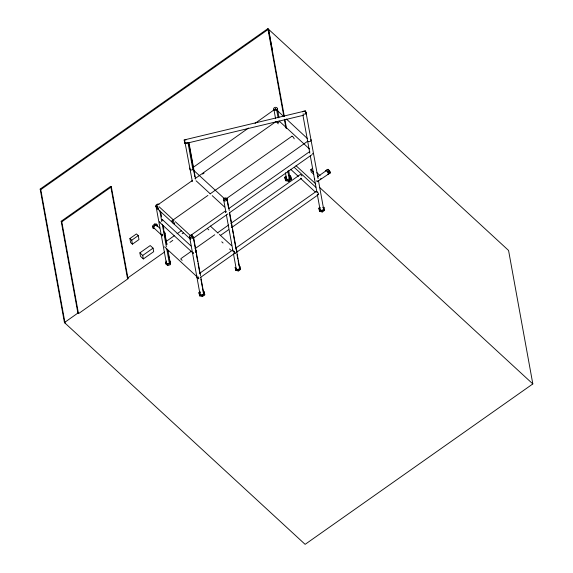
<?xml version="1.0" encoding="UTF-8"?>
<svg xmlns="http://www.w3.org/2000/svg" width="573" height="573" viewBox="0 0 573 573"><rect width="100%" height="100%" fill="white"/><g stroke="black" fill="none" stroke-linecap="round" stroke-linejoin="round"><path stroke-width="0.86" d="M169.386 260.679L170.618 261.532L170.009 263.544L170.224 264.726L167.774 265.457L165.926 264.182L165.712 263L166.32 260.987M170.432 264.053L170.618 261.532M154.724 228.434L153.485 228.606L152.697 227.882L152.59 226.12L154.345 224.107L156.214 223.857L156.995 224.58L157.109 226.335M153.485 228.606L153.371 226.844L155.133 224.831L156.995 224.58M278.908 122.264L278.822 122.328A1.934 1.511 -10.3 0 1 276.909 122.608M288.928 175.567L290.525 175.882L291.378 179.392L288.864 181.347L285.662 180.724L284.81 177.207L286.07 176.233M284.81 177.207L285.49 179.779L288.692 180.402L291.206 178.447M192.815 167.158A1.934 1.511 -10.3 0 1 193.173 167.409L248.503 128.03M255.057 123.374L275.47 108.841L276.666 109.952L278.106 117.866M40.174 189.076L267.877 28.65L508.566 250.444L532.826 383.924L305.123 544.35L64.434 322.556L40.174 189.076L40.783 189.634L65.043 323.115M40.783 189.634L268.486 29.209L272.569 51.14M61.189 221.242L110.747 186.325L111.355 186.884L128.044 278.722L78.487 313.639L77.878 313.08L61.189 221.242L61.798 221.794L78.487 313.639M61.798 221.794L111.355 186.884M275.584 118.697L273.987 109.901L275.47 108.841L283.836 116.627M156.214 205.994L192.019 180.767M194.942 178.704L276.057 121.555M202.606 174.077L204.067 173.053M129.892 238.533L136.438 233.927L138.251 235.596L138.974 239.564L132.427 244.177L130.615 242.508L129.892 238.533L131.704 240.209L132.427 244.177M131.704 240.209L138.251 235.596M172.115 220.648L207.92 195.422M210.112 193.875L291.958 136.209M139.876 252.843L150.233 245.552L153.063 248.159L153.7 251.654L143.343 258.953L140.514 256.346L139.876 252.843L142.706 255.451L143.343 258.953M142.706 255.451L153.063 248.159M166.32 241.34L174.228 235.768M177.107 233.741L181.419 230.697M169.923 242.4L172.795 240.374M182.142 233.784L183.582 232.774M64.434 322.556L77.878 313.08M128.044 278.722L127.435 278.17L164.601 251.984M190.716 235.41L225.06 211.208M228.713 208.636L309.828 151.487M192.471 235.875L191.482 236.577L175.331 221.694M193.524 238.117L227.875 213.915M229.336 212.884L311.913 154.71M181.154 258.444L191.382 251.232M195.035 248.661L214.768 234.758M217.69 232.695L228.656 224.974M230.847 223.434L300.266 174.521A1.934 0.609 54.8 0 1 301.942 175.983M313.796 174.307L311.225 171.936L310.81 169.637L312.371 168.541M220.498 235.403L228.541 229.744M231.463 227.682L301.613 178.26M328.085 169.293L325.715 170.661L328.085 169.293L329.625 170.926L330.392 172.802L328.021 174.171M317.428 176.864L326.101 170.747M328.787 173.934L328.021 172.058L329.625 170.926M320.092 179.263L321.138 178.532M318.273 180.975L330.392 172.802M199.347 273.514L232.423 250.208M236.04 247.923L316.282 191.389M200.314 277.554L234.622 253.381M234.586 253.674L318.473 194.569M199.168 293.555L198.989 292.574L200.156 291.75M319.089 209.095L318.917 208.149L320.049 207.354M235.768 270.356L235.596 269.41L238.146 270.019L240.273 268.522L240.445 269.46L238.318 270.965L235.768 270.356L235.181 267.297L235.353 268.236M319.533 211.337L319.362 210.398L322.062 211.043L324.318 209.453L324.49 210.398L322.234 211.989L319.533 211.337L318.917 208.149M199.619 295.876L199.447 294.894L202.24 295.568L204.575 293.913L204.754 294.902L202.419 296.549L199.619 295.876L198.989 292.574M165.712 263L167.552 264.275L170.009 263.544M303.661 115.237L185.1 143.63L184.384 140.979L184.205 139.934L305.359 110.918L306.168 114.442M273.98 109.894L273.908 109.837A1.934 1.511 -10.3 0 1 274.231 107.767A1.934 1.511 -10.3 0 1 276.823 107.667A1.934 1.511 -10.3 0 1 276.952 109.715L276.587 110.016A1.934 1.511 -10.3 0 1 274.245 110.102L273.987 109.901M279.072 120.96L309.449 148.951M316.862 172.681L320.078 175.639M310.81 169.637L313.381 172.007M317.227 175.56L318.516 176.742M296.033 165.719L315.766 183.904M319.713 187.536L532.826 383.924M294.543 167.631L315.873 187.285M290.626 169.279L298.383 176.427M300.324 178.21L315.193 191.912M186.039 142.756A1.934 1.511 -10.3 0 0 187.027 142.77L187.937 142.391L192.879 169.572L225.289 199.44L307.651 141.237A1.934 1.511 -10.3 0 0 310.143 141.409A1.934 1.511 -10.3 0 0 310.91 139.44M196.073 180.767L210.298 193.867M212.232 195.658L224.516 206.975M210.32 226.049L218.077 233.197M219.366 234.393L231.65 245.71M207.533 228.699L208.83 229.895M221.758 241.806L223.047 242.995M229.515 248.954L230.804 250.143M159.065 206.71L174.027 220.49M190.451 239.185L156.844 208.214A1.934 1.031 -47.3 0 1 156.83 207.211M162.574 219.788L191.01 245.996M159.788 222.439L192.757 252.815M156.63 225.268L159.724 228.118M154.345 224.107L155.133 224.831M152.59 226.12L153.371 226.844M153.851 227.918L161.278 234.758M164.551 246.841L196.868 276.623M184.205 139.934L185.1 143.63M286.443 119.048L307.293 138.451M203.121 292.058L203.429 292.352A1.934 1.511 -10.3 0 1 202.892 294.4A1.934 1.511 -10.3 0 1 200.321 294.329A1.934 1.511 -10.3 0 1 200.407 292.266M326.481 170.425L328.021 172.058M318.087 178.575L305.903 111.928A1.934 1.511 -10.3 0 0 303.855 111.176L302.945 111.556A1.934 1.511 -10.3 0 0 302.601 111.864M184.871 141.732L192.32 181.326M316.926 180.595A1.934 0.609 54.8 0 1 317.091 180.996L317.206 181.605A1.934 0.609 54.8 0 1 317.134 181.777M314.792 179.127L314.778 178.855M291.378 179.392L290.525 175.882M305.989 113.812L305.645 112.43M305.538 111.964L305.359 110.918M324.49 210.398L323.881 207.211L324.053 208.157M240.445 269.46L239.865 266.402L240.037 267.347M204.754 294.902L204.124 291.593L204.303 292.581M318.459 180.617L323.516 208.443M317.091 180.996L317.206 181.605M322.062 211.043L322.234 211.989M302.902 115.087L309.828 153.192M310.315 155.877L316.955 192.442M317.277 194.19L320.121 209.854M268.486 29.209L284.315 116.319M284.953 119.836L286.557 128.638M267.877 28.65L283.871 116.641M284.351 119.277L285.948 128.08M277.382 108.569L278.972 117.3M288.649 170.568L289.924 177.551M287.775 171.091L289.2 178.926M288.692 180.402L288.864 181.347M285.411 172.781L286.521 178.876M285.49 179.779L285.662 180.724M227.187 199.082L229.257 210.492M229.58 212.246L236.434 249.993M236.756 251.748L239.629 267.548M228.627 208.5L226.786 198.387L223.792 200.5L225.934 212.297A1.934 1.511 -10.3 0 1 225.676 211.974M229.415 212.877L232.108 227.674M232.423 229.415L233.218 233.77M233.533 235.51L236.062 249.441M237.014 254.663L237.802 259.017M238.117 260.758L239.07 265.979M238.146 270.019L238.318 270.965M226.421 214.982L233.068 251.547M233.54 254.161L236.234 268.959M188.947 142.656L195.558 179.041M188.861 143.673L190.265 151.408M190.573 153.127L193.173 167.402M193.33 168.254L194.856 176.685M193.559 237.301L200.529 275.656M200.772 277.01L203.694 293.089M193.452 238.21L195.987 252.141M196.303 253.882L197.721 261.718M198.043 263.458L199.941 273.908M200.887 279.13L202.312 286.966M202.627 288.706L203.265 292.194M202.24 295.568L202.419 296.549M189.563 236.721L199.927 293.777M164.766 232.767L166.886 244.435M167.996 250.544L170.059 261.904M160.812 212.504L161.607 216.888M163.205 225.655L163.842 229.157M164.157 230.912L164.472 232.667M166.206 242.178L164.788 234.393A1.934 1.031 -47.3 0 0 164.143 232.724M167.617 249.964L167.932 251.697M168.72 256.016L169.035 257.75M169.35 259.476L169.665 261.209M159.717 210.262L161.772 221.579M162.245 224.193L166.356 246.827M166.679 248.567L169.364 263.372M162.173 234.593L162.388 235.775M167.552 264.275L167.774 265.457M155.971 205.965L166.27 262.627M110.747 186.325L127.435 278.17M174.371 223.577L174.342 223.291A1.934 0.609 54.8 0 0 173.025 221.164A1.934 0.609 54.8 0 0 171.936 220.934L171.972 221.221A1.934 0.609 54.8 0 0 173.125 223.191A1.934 0.609 54.8 0 0 174.321 223.778M158.47 208.93L158.435 208.644A1.934 0.609 54.8 0 0 156.536 206.058A1.934 0.609 54.8 0 0 156.615 207.748M169.923 261.532A1.934 1.511 -10.3 0 1 168.204 263.788A1.934 1.511 -10.3 0 1 166.378 261.832M289.573 176.842A1.934 1.511 -10.3 0 1 289.487 178.697L289.121 178.991A1.934 1.511 -10.3 0 1 286.786 179.084L286.443 178.819A1.934 1.511 -10.3 0 1 286.264 177.315M322.757 207.498A1.934 1.511 -10.3 0 1 323.165 209.596A1.934 1.511 -10.3 0 1 320.486 210.105A1.934 1.511 -10.3 0 1 320.071 208.006M239.228 266.853A1.934 1.511 -10.3 0 1 238.268 269.331A1.934 1.511 -10.3 0 1 235.818 267.87M157.654 207.132A1.934 1.511 -10.3 0 1 156.078 205.17A1.934 1.511 -10.3 0 1 159.008 204.296M193.402 236.427A1.934 1.511 -10.3 0 1 190.766 238.039A1.934 1.511 -10.3 0 1 190.107 235.603L190.501 235.331A1.934 1.511 -10.3 0 1 192.421 235.181M309.413 152.103A1.934 1.511 -10.3 0 1 309.535 151.709M306.046 112.301A1.934 1.511 -10.3 0 1 304.922 113.998L304.442 114.142A1.934 1.511 -10.3 0 1 303.01 113.963M185.537 140.177A1.934 1.511 -10.3 0 1 185.96 139.941M166.507 243.969A1.934 1.031 -47.3 0 1 167.13 244.012M236.334 250.215A1.934 1.031 -47.3 0 1 236.835 251.475M236.642 251.884A1.934 1.031 -47.3 0 1 236.363 252.292M234.866 253.345A1.934 1.031 -47.3 0 1 234.035 253.123M234.028 252.12A1.934 1.031 -47.3 0 1 234.493 251.303M233.741 251.074A1.934 0.609 54.8 0 1 234.45 253.409M232.323 250.344A1.934 0.609 54.8 0 1 232.831 250.265M198.093 276.809A1.934 0.609 54.8 0 1 198.788 278.471A1.934 0.609 54.8 0 1 197.979 278.471M197.348 277.848A1.934 0.609 54.8 0 1 196.374 276.064A1.934 0.609 54.8 0 1 196.876 275.592M180.624 258.975A1.934 0.609 54.8 0 1 182.099 260.421M190.651 239.364A1.934 1.031 -47.3 0 1 190.444 238.189M190.909 237.365A1.934 1.031 -47.3 0 1 192.406 236.312M312.672 153.263A1.934 0.609 54.8 0 1 312.772 154.101M190.587 235.503A1.934 0.609 54.8 0 1 192.256 236.663A1.934 0.609 54.8 0 1 192.793 238.626M276.515 121.698A1.934 0.609 54.8 0 1 278.17 123.847M158.42 209.124A1.934 0.609 54.8 0 1 157.217 208.536M291.779 136.503A1.934 0.609 54.8 0 1 292.867 136.725A1.934 0.609 54.8 0 1 294.185 138.859M161.744 219.559A1.934 1.031 -47.3 0 1 162.682 220.397M159.989 222.618A1.934 1.031 -47.3 0 1 159.774 221.436M195.701 250.501A1.934 1.031 -47.3 0 1 195.73 252.578M193.602 253.588A1.934 1.031 -47.3 0 1 193.388 252.406M317.614 192.277A1.934 0.609 54.8 0 1 318.574 194.054A1.934 0.609 54.8 0 1 318.065 194.505M316.16 191.754A1.934 0.609 54.8 0 1 317.292 191.919M233.72 251.382A1.934 0.609 54.8 0 1 234.686 253.159A1.934 0.609 54.8 0 1 234.171 253.61M232.394 250.494A1.934 0.609 54.8 0 1 232.81 250.559M191.984 181.226A1.934 1.031 -47.3 0 1 192.177 180.81M225.597 212.196A1.934 1.031 -47.3 0 1 226.07 211.38M192.879 169.572A1.934 1.511 -10.3 0 1 190.537 169.773A1.934 1.511 -10.3 0 1 189.885 168.039M239.45 269.647A1.934 1.511 -10.3 0 1 239.099 269.955M238.676 270.191A1.934 1.511 -10.3 0 1 238.189 270.334M237.688 270.377A1.934 1.511 -10.3 0 1 236.764 270.155M239.801 268.493A1.934 1.511 -10.3 0 1 239.808 268.887M323.337 210.542A1.934 1.511 -10.3 0 1 322.993 210.85M322.563 211.086A1.934 1.511 -10.3 0 1 322.083 211.229M327.641 169.794A1.934 0.609 54.8 0 1 329.418 170.904A1.934 0.609 54.8 0 1 329.64 172.738M326.037 170.926A1.934 0.609 54.8 0 1 327.813 172.036A1.934 0.609 54.8 0 1 328.035 173.87M154.33 228.169A1.934 1.031 -47.3 0 1 154.646 225.726A1.934 1.031 -47.3 0 1 156.744 225.877M162.668 235.854A1.934 1.031 -47.3 0 1 162.367 234.185M224.15 200.751A1.934 1.511 -10.3 0 0 227.195 199.483A1.934 1.511 -10.3 0 0 224.516 198.1A1.934 1.511 -10.3 0 0 224.15 200.751"/></g></svg>
